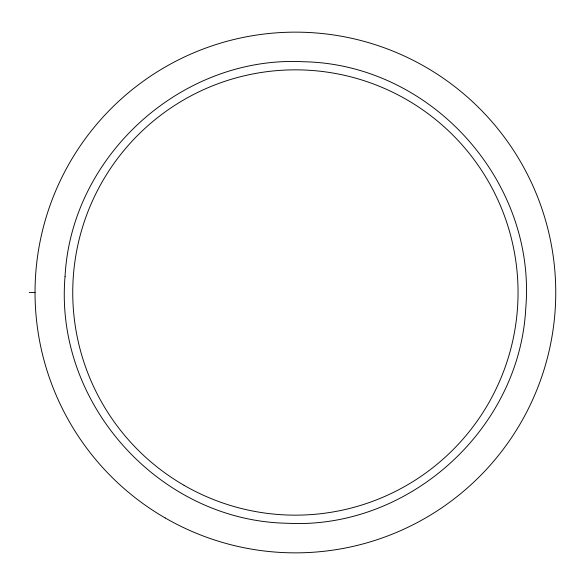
<?xml version="1.0" encoding="UTF-8"?>
<svg xmlns="http://www.w3.org/2000/svg" width="585" height="585" viewBox="0 0 585 585"><rect width="100%" height="100%" fill="white"/><g stroke="black" fill="none" stroke-linecap="round" stroke-linejoin="round"><path stroke-width="0.88" d="M29.25 292.5L35.041 292.5M65.059 276.391C54.017 403.679 159.595 520.935 287.337 523.261C408.469 529.644 519.422 429.741 525.732 308.609C536.774 181.321 431.196 64.065 303.454 61.739C182.323 55.356 71.37 155.259 65.059 276.391M165.219 517.974A260.354 260.354 0 0 0 555.75 292.5A260.354 260.354 0 0 0 165.219 67.026A260.354 260.354 0 0 0 165.219 517.974M184.07 485.323A222.651 222.651 0 0 0 518.047 292.5A222.651 222.651 0 0 0 184.07 99.677A222.651 222.651 0 0 0 184.07 485.323"/></g></svg>
